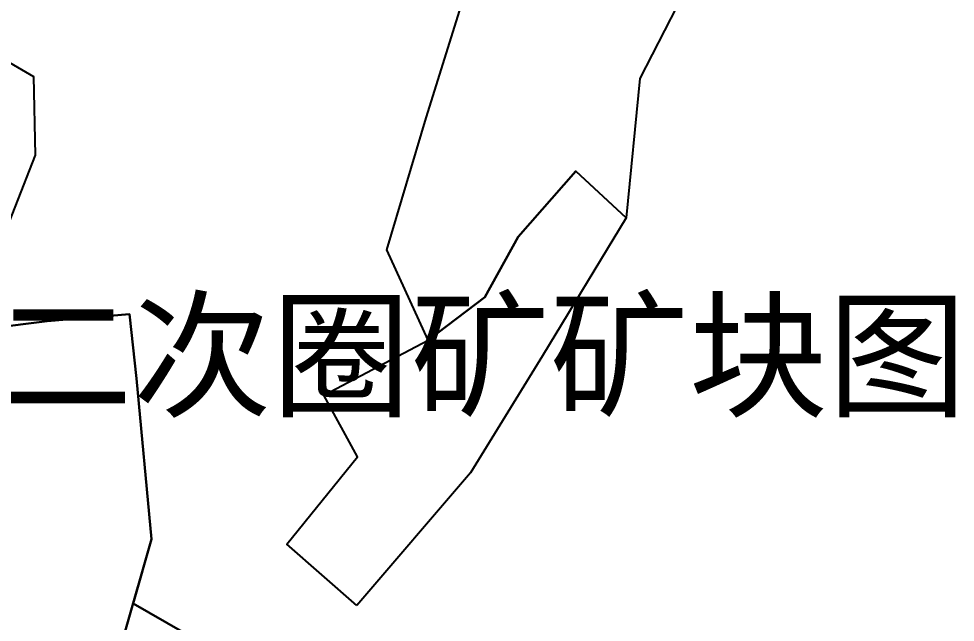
# Model space of a CAD drawing. Header units: metres. Extents: x 470001 to 470150, y 4349600 to 4349734.
# Drawn here: x 470070.74 to 470116.68, y 4349648.17 to 4349677.77 of the extents above; entities that cross this region are included whole.
import ezdxf

# ---------------------------------------------------------------- set-up
doc = ezdxf.new("R2010")
doc.units = ezdxf.units.M
for name, color, linetype in [('0.500-1.000', 4, 'Continuous'), ('1.000-1.500', 5, 'Continuous'), ('1.500-3.000', 1, 'Continuous'), ('综合图_历史矿块', 7, 'Continuous')]:
    doc.layers.add(name, color=color, linetype=linetype)
doc.styles.add('CN_TTF', font='simsunb.ttf')

msp = doc.modelspace()

# ---------------------------------------------------------------- linework, layer by layer
at = {"layer": '0.500-1.000', "color": 4, "lineweight": 30}
msp.add_lwpolyline([(470066.788, 4349662.272), (470072.137, 4349662.937), (470076.183, 4349663.27), (470076.521, 4349660.129), (470077.249, 4349652.237), (470076.35, 4349649.095), (470082.078, 4349645.795), (470093.742, 4349639.073), (470091.792, 4349635.689), (470092.7, 4349633.723), (470082.858, 4349629.174), (470079.81, 4349627.766), (470079.625, 4349627.68), (470079.735, 4349627.928), (470077.565, 4349632.623), (470066.565, 4349639.87)], dxfattribs=at)
at = {"layer": '1.000-1.500', "color": 5, "lineweight": 30}
msp.add_lwpolyline([(470066.788, 4349662.272), (470072.137, 4349662.937), (470076.183, 4349663.27), (470076.521, 4349660.129), (470077.249, 4349652.237), (470075.928, 4349647.622), (470073.547, 4349643.49), (470072.867, 4349640.331), (470068.933, 4349639.99)], dxfattribs=at)
at = {"layer": '1.500-3.000', "color": 1, "lineweight": 30}
msp.add_lwpolyline([(470066.788, 4349662.272), (470072.137, 4349662.937), (470076.183, 4349663.27), (470076.521, 4349660.129), (470077.249, 4349652.237), (470075.928, 4349647.622), (470073.547, 4349643.49), (470072.867, 4349640.331), (470068.933, 4349639.99)], dxfattribs=at)
at = {"layer": '综合图_历史矿块', "color": 9}
for points in [[(470106.057, 4349684.275), (470101.206, 4349674.834), (470100.543, 4349667.995), (470098.071, 4349670.29), (470095.247, 4349667.068), (470093.614, 4349664.11), (470090.823, 4349662.009), (470090.823, 4349662.009), (470088.803, 4349666.427), (470090.728, 4349672.913), (470092.958, 4349680.036)], [(470066.788, 4349662.272), (470072.137, 4349662.937), (470076.183, 4349663.27), (470076.521, 4349660.129), (470077.249, 4349652.237), (470075.928, 4349647.622), (470073.547, 4349643.49), (470072.867, 4349640.331), (470068.933, 4349639.99)]]:
    msp.add_lwpolyline(points, dxfattribs=at)
for points in [[(470059.568, 4349661.496), (470058.789, 4349663.063), (470056.068, 4349663.433), (470051.034, 4349664.014), (470045.693, 4349664.477), (470048.575, 4349669.089), (470049.134, 4349671.432), (470053.013, 4349672.199), (470054.969, 4349670.918), (470057.564, 4349669.703), (470060.242, 4349670.725), (470062.064, 4349672.658), (470063.61, 4349675.309), (470068.58, 4349676.606), (470071.461, 4349674.934), (470071.544, 4349671.081), (470069.538, 4349665.982), (470066.788, 4349662.272), (470059.568, 4349661.496)], [(470087.319, 4349648.986), (470083.889, 4349651.991), (470087.36, 4349656.288), (470085.709, 4349659.311), (470090.823, 4349662.009), (470093.614, 4349664.11), (470095.247, 4349667.068), (470098.071, 4349670.29), (470100.543, 4349667.995), (470096.438, 4349661.24), (470092.908, 4349655.501), (470087.319, 4349648.986)]]:
    msp.add_lwpolyline(points, close=True, dxfattribs=at)

# ---------------------------------------------------------------- texts
at = {"color": 7, "style": 'CN_TTF'}
msp.add_text('3940平台 0922二次圈矿矿块图', height=5, dxfattribs=at).set_placement((470025.258, 4349658.761))

doc.saveas('drawing.dxf')
